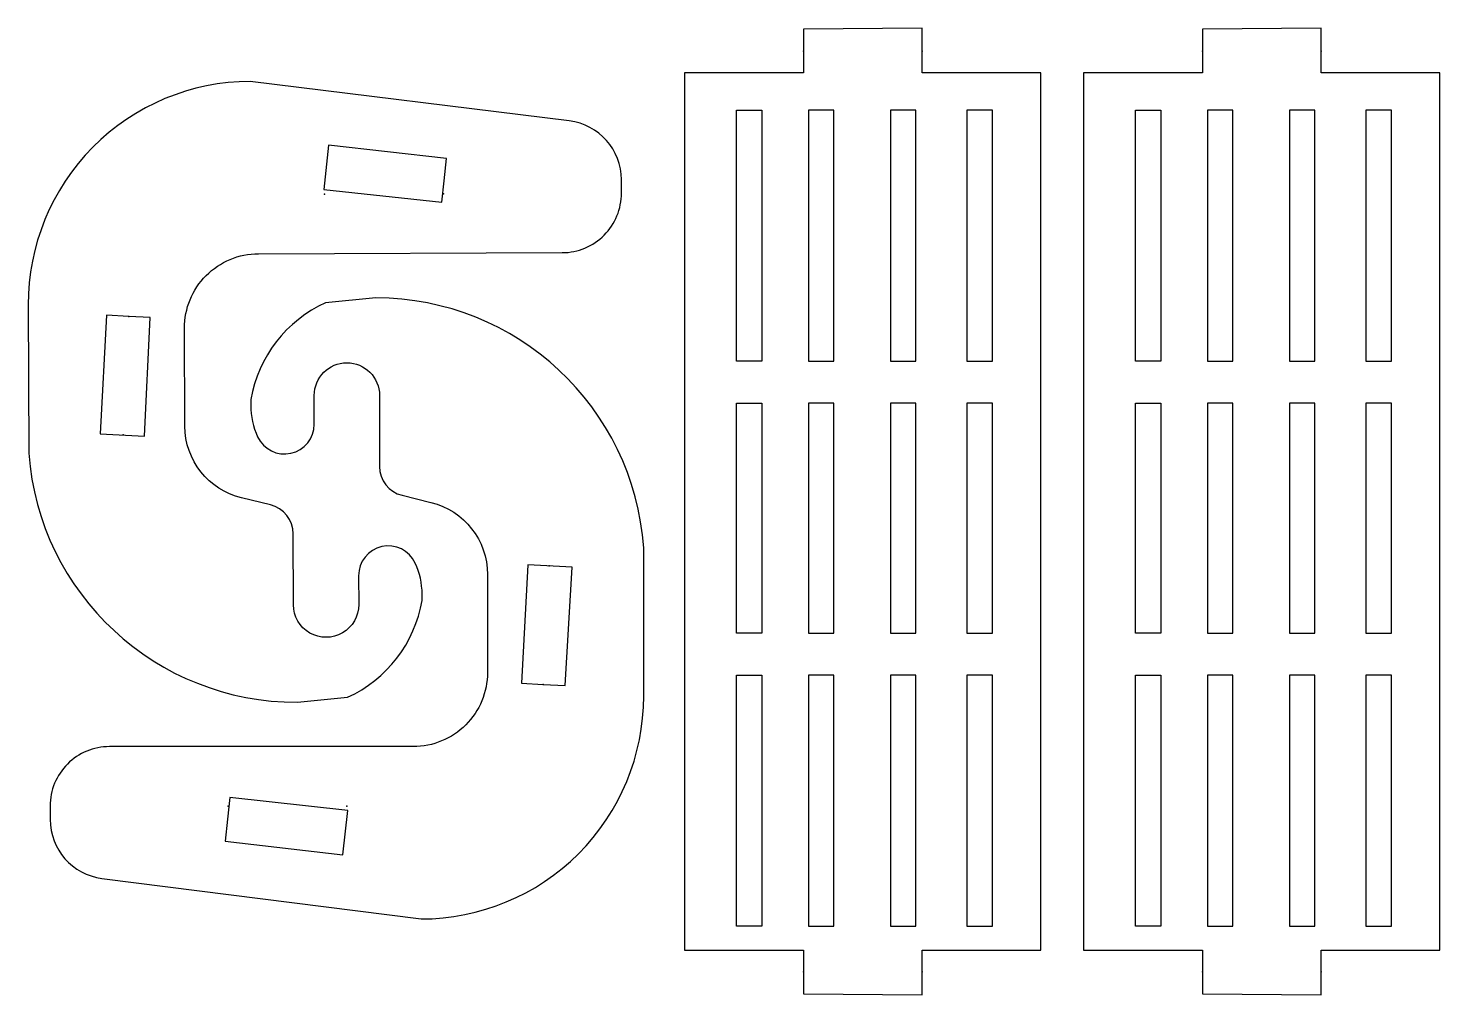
# Model space of a CAD drawing. Extents: x -0.7 to 94.4, y 2.8 to 68.
import ezdxf

# ---------------------------------------------------------------- set-up
doc = ezdxf.new("R2010")
doc.units = 0
doc.layers.get('0').update_dxf_attribs({"linetype": 'CONTINUOUS'})

msp = doc.modelspace()

# ---------------------------------------------------------------- linework, layer by layer
for points in [[(59.552, 64.954), (59.552, 67.954), (51.552, 67.9), (51.552, 66.4), (51.552, 64.954), (43.552, 64.954), (43.552, 5.847), (51.552, 5.847), (51.552, 4.4), (51.552, 2.9), (59.552, 2.847), (59.552, 5.847), (67.552, 5.847), (67.552, 64.954)], [(86.437, 64.954), (86.437, 67.954), (78.437, 67.9), (78.437, 66.4), (78.437, 64.954), (70.437, 64.954), (70.437, 5.847), (78.437, 5.847), (78.437, 4.4), (78.437, 2.9), (86.437, 2.847), (86.437, 5.847), (94.437, 5.847), (94.437, 64.954)], [(48.759, 62.438), (48.759, 45.535), (47.041, 45.535), (47.041, 62.438)], [(53.613, 45.535), (53.613, 62.438), (51.896, 62.438), (51.896, 45.535)], [(59.14, 45.535), (59.14, 62.438), (57.422, 62.438), (57.422, 45.535)], [(64.292, 45.535), (64.292, 62.438), (62.575, 62.438), (62.575, 45.535)], [(75.644, 62.438), (75.644, 45.535), (73.926, 45.535), (73.926, 62.438)], [(80.498, 45.535), (80.498, 62.438), (78.78, 62.438), (78.78, 45.535)], [(86.024, 45.535), (86.024, 62.438), (84.307, 62.438), (84.307, 45.535)], [(91.177, 45.535), (91.177, 62.438), (89.46, 62.438), (89.46, 45.535)], [(19.229, 57.094), (27.184, 56.246), (27.337, 57.685), (27.496, 59.176), (19.547, 60.077)], [(7.544, 48.476), (6.099, 48.547), (4.601, 48.619), (4.16, 40.631), (7.156, 40.486)], [(47.041, 42.697), (48.759, 42.697), (48.759, 27.214), (47.041, 27.214)], [(53.613, 27.214), (53.613, 42.697), (51.896, 42.697), (51.896, 27.214)], [(59.14, 27.214), (59.14, 42.697), (57.422, 42.697), (57.422, 27.214)], [(64.292, 27.214), (64.292, 42.697), (62.575, 42.697), (62.575, 27.214)], [(73.926, 42.697), (75.644, 42.697), (75.644, 27.214), (73.926, 27.214)], [(80.498, 27.214), (80.498, 42.697), (78.78, 42.697), (78.78, 27.214)], [(86.024, 27.214), (86.024, 42.697), (84.307, 42.697), (84.307, 27.214)], [(91.177, 27.214), (91.177, 42.697), (89.46, 42.697), (89.46, 27.214)], [(32.566, 23.828), (34.011, 23.753), (35.509, 23.675), (35.977, 31.661), (32.981, 31.817)], [(47.041, 7.473), (47.041, 24.376), (48.759, 24.376), (48.759, 7.473)], [(51.896, 24.376), (51.896, 7.473), (53.613, 7.473), (53.613, 24.376)], [(57.422, 24.376), (57.422, 7.473), (59.14, 7.473), (59.14, 24.376)], [(62.575, 24.376), (62.575, 7.473), (64.292, 7.473), (64.292, 24.376)], [(73.926, 7.473), (73.926, 24.376), (75.644, 24.376), (75.644, 7.473)], [(78.78, 24.376), (78.78, 7.473), (80.498, 7.473), (80.498, 24.376)], [(84.307, 24.376), (84.307, 7.473), (86.024, 7.473), (86.024, 24.376)], [(89.46, 24.376), (89.46, 7.473), (91.177, 7.473), (91.177, 24.376)], [(20.852, 15.25), (12.9, 16.124), (12.742, 14.686), (12.578, 13.195), (20.524, 12.268)]]:
    msp.add_lwpolyline(points, close=True)
for points in [[(17.186, 29.117), (17.169, 33.902, 0.345205), (15.641, 35.839), (13.693, 36.311, -0.345205), (9.871, 41.154), (9.849, 47.751, -0.414214), (14.832, 52.768), (35.306, 52.837, 0.414214), (39.292, 56.85), (39.289, 57.755, 0.377633), (35.78, 61.711), (14.267, 64.373, 0.414214), (-0.683, 49.323), (-0.649, 39.323, 0.393909), (17.454, 22.555), (20.838, 22.886, 0.247496), (25.863, 29.412), (25.861, 29.827, 0.108922), (25.391, 31.928, 0.803553), (21.579, 31.074), (21.586, 29.132, -1)], [(22.99, 43.22), (22.99, 38.435, 0.345205), (24.512, 36.492), (26.458, 36.014, -0.345205), (30.264, 31.159), (30.264, 24.561, -0.414214), (25.264, 19.561), (4.79, 19.561, 0.414214), (0.79, 15.561), (0.79, 14.657, 0.377633), (4.286, 10.689), (25.79, 7.954, 0.414214), (40.79, 22.954), (40.79, 32.954, 0.393909), (22.743, 49.783), (19.359, 49.463, 0.247496), (14.312, 42.954), (14.312, 42.539, 0.108922), (14.776, 40.436, 0.803553), (18.59, 41.277), (18.59, 43.22, -1)]]:
    msp.add_lwpolyline(points, format="xyb", close=True)
for p in [(51.552, 66.4), (51.552, 66.4), (59.552, 66.4), (59.552, 66.4), (78.437, 66.4), (78.437, 66.4), (86.437, 66.4), (86.437, 66.4), (19.292, 56.783), (19.292, 56.783), (27.292, 56.81), (27.292, 56.81), (6.099, 48.547), (6.099, 48.547), (5.711, 40.556), (5.711, 40.556), (34.426, 31.742), (34.426, 31.742), (34.011, 23.753), (34.011, 23.753), (12.79, 15.561), (12.79, 15.561), (20.79, 15.561), (20.79, 15.561), (51.552, 4.4), (51.552, 4.4), (59.552, 4.4), (59.552, 4.4), (78.437, 4.4), (78.437, 4.4), (86.437, 4.4), (86.437, 4.4)]:
    msp.add_point(p)

doc.saveas('drawing.dxf')
